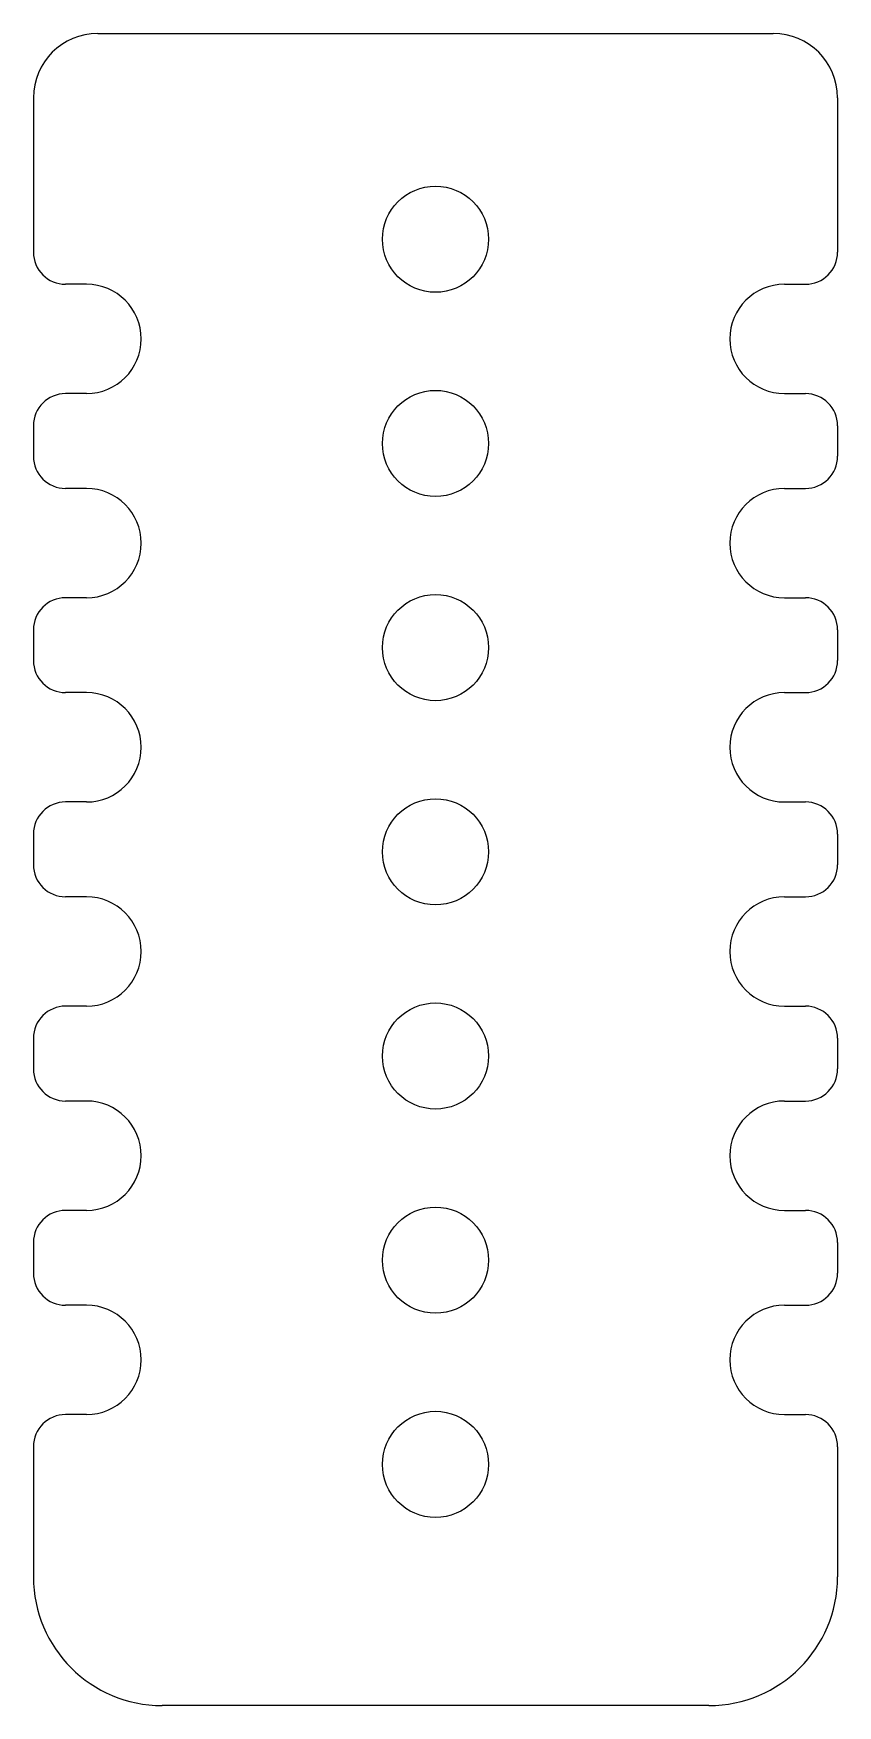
# Model space of a CAD drawing. Header units: millimetres. Extents: x -12.5 to 12.5, y -26 to 26.
import ezdxf

# ---------------------------------------------------------------- set-up
doc = ezdxf.new("R2010")
doc.units = ezdxf.units.MM

msp = doc.modelspace()

# ---------------------------------------------------------------- linework, layer by layer
for p, q in [((-10.5, 26), (10.5, 26)), ((-12.5, 24), (-12.5, 19.2)), ((12.5, 24), (12.5, 19.2)), ((-10.85, 18.2), (-11.5, 18.2)), ((10.85, 18.2), (11.5, 18.2)), ((-10.85, 14.8), (-11.5, 14.8)), ((10.85, 14.8), (11.5, 14.8)), ((-12.5, 13.8), (-12.5, 12.85)), ((12.5, 13.8), (12.5, 12.85)), ((-10.85, 11.85), (-11.5, 11.85)), ((10.85, 11.85), (11.5, 11.85)), ((-10.85, 8.45), (-11.5, 8.45)), ((10.85, 8.45), (11.5, 8.45)), ((-12.5, 7.45), (-12.5, 6.5)), ((12.5, 7.45), (12.5, 6.5)), ((-10.85, 5.5), (-11.5, 5.5)), ((10.85, 5.5), (11.5, 5.5)), ((-10.85, 2.1), (-11.5, 2.1)), ((10.85, 2.1), (11.5, 2.1)), ((-12.5, 1.1), (-12.5, 0.15)), ((12.5, 1.1), (12.5, 0.15)), ((-10.85, -0.85), (-11.5, -0.85)), ((10.85, -0.85), (11.5, -0.85)), ((-10.85, -4.25), (-11.5, -4.25)), ((10.85, -4.25), (11.5, -4.25)), ((-12.5, -5.25), (-12.5, -6.2)), ((12.5, -5.25), (12.5, -6.2)), ((-10.85, -7.2), (-11.5, -7.2)), ((10.85, -7.2), (11.5, -7.2)), ((-10.85, -10.6), (-11.5, -10.6)), ((10.85, -10.6), (11.5, -10.6)), ((-12.5, -11.6), (-12.5, -12.55)), ((12.5, -11.6), (12.5, -12.55)), ((-10.85, -13.55), (-11.5, -13.55)), ((10.85, -13.55), (11.5, -13.55)), ((-10.85, -16.95), (-11.5, -16.95)), ((10.85, -16.95), (11.5, -16.95)), ((-12.5, -17.95), (-12.5, -22)), ((12.5, -17.95), (12.5, -22)), ((8.5, -26), (-8.5, -26))]:
    msp.add_line(p, q)
for centre in [(0, 19.6), (0, 13.25), (0, 6.9), (0, 0.55), (0, -5.8), (0, -12.15), (0, -18.5)]:
    msp.add_circle(centre, 1.65)
for centre, radius, start, end in [((-10.5, 24), 2, 90, 180), ((10.5, 24), 2, 0, 90), ((-11.5, 19.2), 1, 180, 270), ((11.5, 19.2), 1, 270, 360), ((-10.85, 16.5), 1.7, 270, 90), ((10.85, 16.5), 1.7, 90, 270), ((-11.5, 13.8), 1, 90, 180), ((11.5, 13.8), 1, 0, 90), ((-11.5, 12.85), 1, 180, 270), ((11.5, 12.85), 1, 270, 360), ((-10.85, 10.15), 1.7, 270, 90), ((10.85, 10.15), 1.7, 90, 270), ((-11.5, 7.45), 1, 90, 180), ((11.5, 7.45), 1, 0, 90), ((-11.5, 6.5), 1, 180, 270), ((11.5, 6.5), 1, 270, 360), ((-10.85, 3.8), 1.7, 270, 90), ((10.85, 3.8), 1.7, 90, 270), ((-11.5, 1.1), 1, 90, 180), ((11.5, 1.1), 1, 0, 90), ((-11.5, 0.15), 1, 180, 270), ((11.5, 0.15), 1, 270, 360), ((-10.85, -2.55), 1.7, 270, 90), ((10.85, -2.55), 1.7, 90, 270), ((-11.5, -5.25), 1, 90, 180), ((11.5, -5.25), 1, 0, 90), ((-11.5, -6.2), 1, 180, 270), ((11.5, -6.2), 1, 270, 360), ((-10.85, -8.9), 1.7, 270, 90), ((10.85, -8.9), 1.7, 90, 270), ((-11.5, -11.6), 1, 90, 180), ((11.5, -11.6), 1, 0, 90), ((-11.5, -12.55), 1, 180, 270), ((11.5, -12.55), 1, 270, 360), ((-10.85, -15.25), 1.7, 270, 90), ((10.85, -15.25), 1.7, 90, 270), ((-11.5, -17.95), 1, 90, 180), ((11.5, -17.95), 1, 0, 90), ((-8.5, -22), 4, 180, 270), ((8.5, -22), 4, 270, 360)]:
    msp.add_arc(centre, radius, start, end)

doc.saveas('drawing.dxf')
